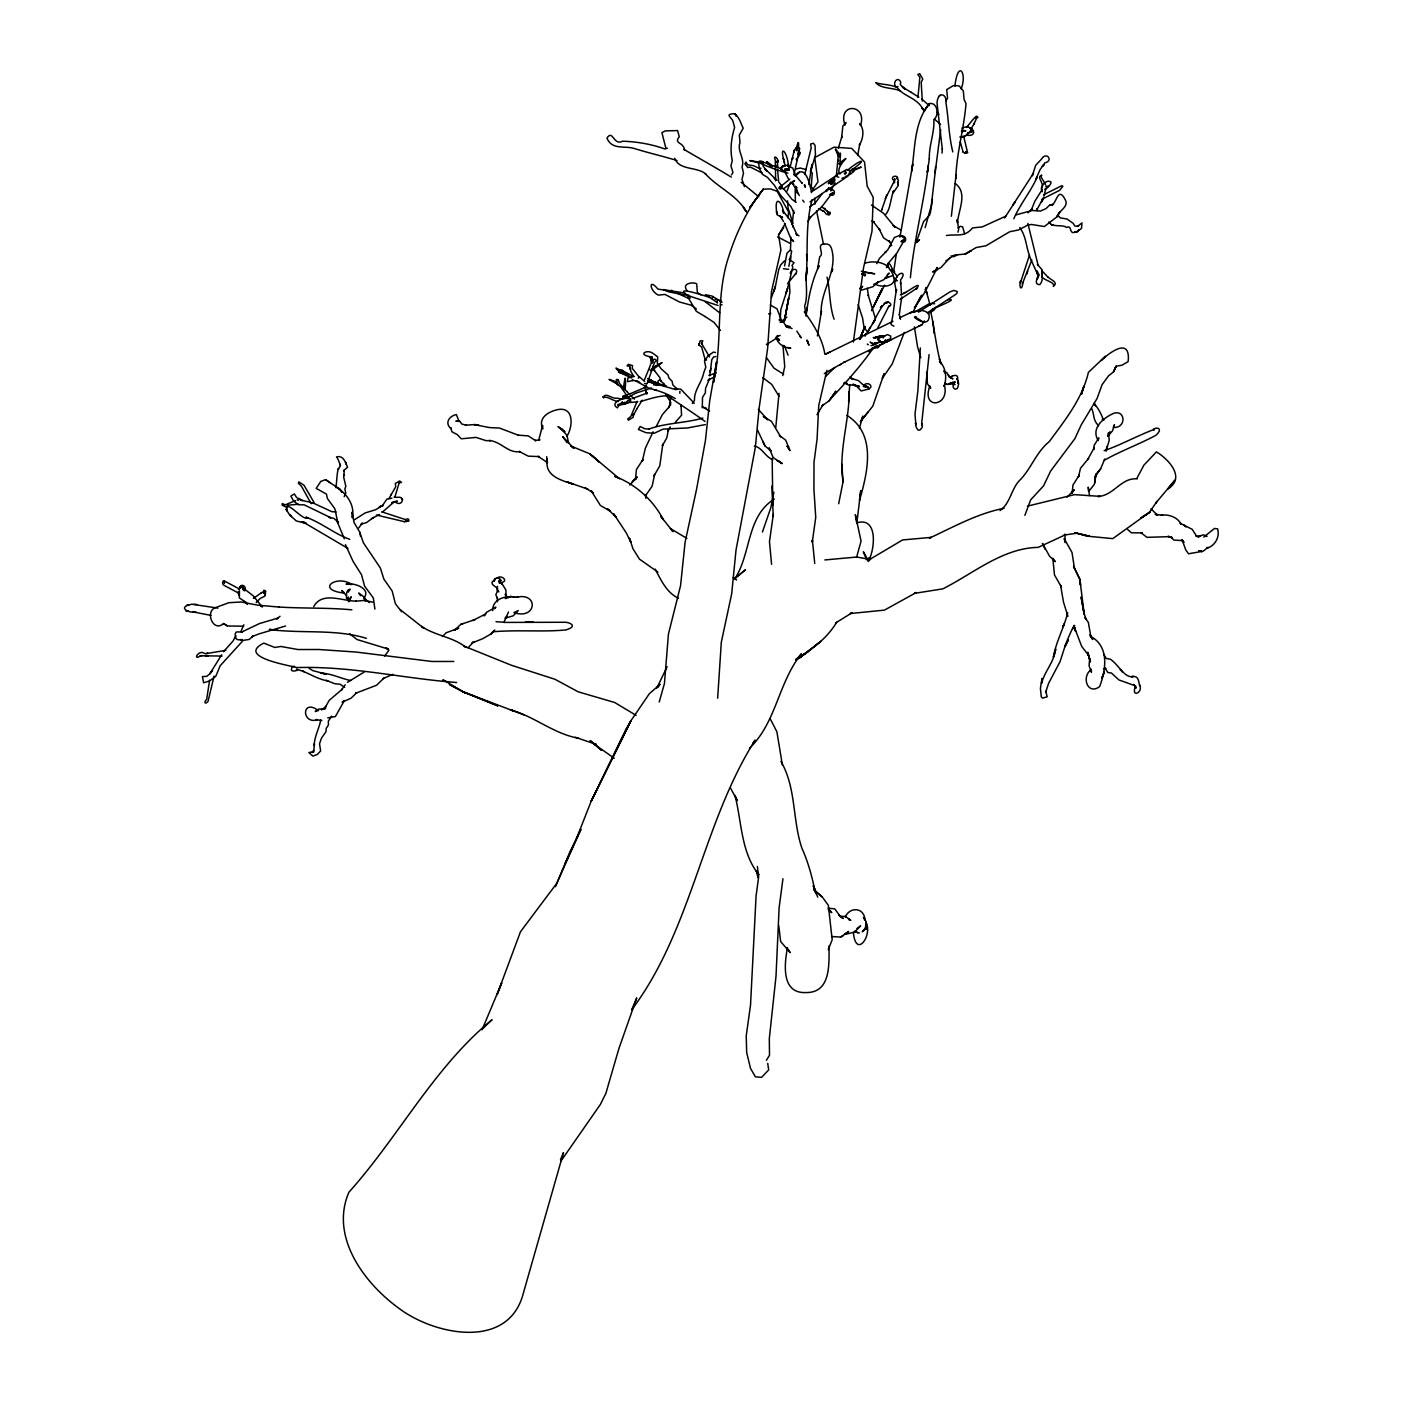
<?xml version="1.0" encoding="UTF-8"?>
<svg xmlns="http://www.w3.org/2000/svg" width="1403" height="1403" viewBox="0 0 1403 1403"><rect width="100%" height="100%" fill="white"/><g stroke="black" fill="none" stroke-linecap="round" stroke-linejoin="round"><path stroke-width="1.5" d="M953.409 384.124C951.48 389.666 958.161 391.297 958.196 385.422C960.248 383.054 954.619 375.548 957.723 379.564L957.583 379.336C959.073 372.269 949.743 377.074 952.093 376.302M772.772 497.223L772.843 505.22L772.159 458.307M793.94 174.937L799.71 148.437L798.605 147.262L796.08 147.771L794.308 150.296L790.082 167.15M898.236 184.687L897.604 181.952L898.043 185.88L893.097 192.842L893.518 190.808C890.642 198.577 890.309 209.38 885.784 214.326M1044.165 195.631L1045.796 188.3C1042.341 191.86 1051.005 186.02 1051.057 182.127C1046.813 178.479 1038.974 186.757 1042.219 191.685L1042.166 189.58L1034.818 201.33L1031.205 210.204L1031.854 208.959L1028.048 212.87M1041.587 188.756L1041.622 187.073M1093.656 449.048L1094.112 445.452L1098.795 437.824L1098.479 439.718M775.771 427.494L779.016 393.366M790.468 250.172L790.976 237.37M782.541 167.413L782.804 166.361L782.19 167.431M717.652 698.203L721.317 642.188L731.7 593.715L735.996 550.222L755.323 447.504L759.181 407.694L767.616 348.488L771.527 291.28L780.927 250.032L778.577 234.95L785.277 223.603M788.854 266.377L791.66 251.032L789.994 250.278L786.96 253.224L784.593 265.939M458.869 420.707L456.308 414.534C448.942 416.182 444.488 423.215 451.064 428.739L450.837 427.775L451.924 431.773L457.238 434.579L461.219 438.806L476.003 437.403L486.069 440.665L490.278 440.595L489.401 440.56C500.959 441.366 507.991 453.52 520.11 451.643L519.163 451.433L528.282 456.15L539.085 456.589L538.121 456.378L547.03 462.288M831.944 182.864C832.768 186.704 832.944 177.585 832.68 180.373C832.663 183.688 835.837 180.829 834.68 178.742C833.259 179.286 829.401 179.602 831.944 182.864C831.172 188.02 828.945 178.619 831.348 184.003M265.605 591.698L264.027 590.137L263.431 592.978M1089.535 495.627L1088.254 487.104L1088.518 491.12M239.457 590.786L239.369 597.906L245.928 602.431L243.701 601.256M263.974 592.908L265.448 591.119L264.869 596.082L260.099 598.52L256.17 602.606M838.678 503.73L843.045 481.738C838.293 451.275 849.289 421.742 849.253 391.367L848.64 401.854L849.727 384.632M349.329 601.466L351.224 596.766L348.453 600.624M645.801 498.468L646.011 494.522L645.327 496.031L652.114 486.21L654.64 474.424L653.956 475.898L659.813 465.778L662.812 444.155L662.409 445.628L666.811 437.841L668.442 429.756L667.951 430.984L670.318 427.073L669.424 427.968M925.822 287.422L925.594 291.508L925.524 289.421L927.295 293.858L925.366 289.018M715.828 356.502L713.513 357.028L711.777 359.747L709.83 375.811M1037.115 210.625L1036.957 208.714L1036.712 210.134L1043.797 197.069M935.591 166.571L935.135 172.779L940.694 129.672M808.847 184.565L811.53 166.764L812.109 164.449L810.846 171.026L815.476 154.716L815.02 145.351L813.442 143.246L810.636 144L811.18 147.946L804.691 174.551M942.027 153.085L942.342 148.683M344.191 496.662L345.804 493.154L344.857 489.086L345.822 486.21L343.7 477.336L344.314 470.093L343.525 470.759L347.541 467.234L345.559 462.306L346.173 464.112C344.682 460.184 342.209 455.186 336.492 456.94C338.176 458.115 341.683 469.654 340.105 464.253M497.258 597.713L497.399 601.712M710.356 370.146L710.181 372.198L710.883 368.305M840.222 161.976L840.292 161.24C839.415 160.679 842.361 147.192 838.222 155.996M844.606 159.293C850.499 155.312 834.697 167.132 839.923 173.99M1072.102 493.365L1072.962 485.035L1079.188 475.196L1078.451 476.88L1080.503 468.286L1088.64 458.307L1087.606 459.675L1094.235 447.697L1093.814 449.416M398.855 482.948L401.556 482.386L399.609 480.983L395.313 483.439L395.751 486.666L388.912 498.679M821.176 314.307L821.439 311.115L817.405 335.931M829.05 945.938C828.945 963.773 831.295 993.149 805.55 992.57C780.927 993.394 784.452 963.843 787.469 947.534M623.809 404.082L623.125 403.275L626.808 403.205M792.239 224.655L793.624 210.538M901.691 297.085L899.288 314.816M1095.094 480.913L1094.2 484.456L1088.781 491.401M1095.761 473.933L1094.919 482.79L1095.603 475.81L1094.919 477.494L1097.988 472.232M853.357 342.016L863.546 267.675L872 231.179L873.21 197.402L867.177 186.161L864.529 161.994L851.709 148.402L834.031 147.175L814.757 157.574L817.967 181.899L812.512 189.791M930.189 304.977L931.276 303.364L934.644 303.785M625.212 378.389C627.053 390.157 621.108 396.751 625.054 378.389M1042.289 187.195C1043.464 181.794 1036.133 177.269 1041.745 175.094C1039.605 177.339 1043.955 180.285 1045.27 184.354M935.152 172.534L931.276 205.68L925.156 227.619M1091.271 669.284L1091.411 672.283L1089.096 665.881L1089.657 658.463L1089.833 660.147L1087.658 652.272L1090.464 661.9L1088.079 654.149L1089.044 655.902L1081.695 646.415L1073.733 625.58L1074.716 627.316M821.211 313.816C819.826 290.859 838.275 271.393 831.558 248.822C830.839 246.121 828.927 243.701 825.946 244.034C814.582 243.175 825.139 253.505 819.703 256.784L817.546 268.902L818.878 266.202M894.062 269.271L896.307 253.996M910.372 277.759C914.002 240.123 923.805 203.382 928.295 165.8L927.33 172.323L929.347 158.644M798.289 153.173L798.798 151.05L798.377 152.331M886.678 195.035C884.556 202.646 879.927 213.852 882.347 209.1M901.515 294.718L900.621 279.898C907.864 270.744 897.183 270.814 894.57 282.056L896.236 291.578L896.57 289.597C894.097 301.136 894.062 312.536 891.045 323.935M929.312 158.977C928.839 145.579 934.696 132.601 933.837 119.518C939.642 115.432 937.362 101.735 929.312 103.612C913.686 122.973 915.247 148.7 911.634 171.148L912.792 164.098L899.937 237.212M929.891 385.79C920.754 410.237 950.234 406.8 944.377 385.106L944.044 386.404C947.043 378.266 946.096 367.568 939.484 361.325M659.217 702.009L664.461 683.489L668.424 634.121L680.56 585.665L685.085 542.277L696.554 489.366L705.463 440.296L709.708 400.837L716.53 362.062L713.548 382.282C722.966 341.385 715.302 298.418 728.157 258.292C735.751 233.722 747.133 209.521 763.232 189.177L770.475 188.914L777.157 191.282L788.714 212.221L787.644 217.623M1113.298 427.161L1114.456 424.758L1112.509 430.844L1107.896 436.175L1108.528 432.668L1109.212 440.332L1106.073 451.205M492.716 610.656C492.155 599.274 505.711 595.012 514.796 597.345L513.165 596.994L518.496 597.117L516.637 597.222C538.822 592.066 536.823 620.231 513.901 612.62L518.216 610.586L513.165 615.847L505.22 618.127M782.944 878.752L779.103 907.969L776.017 976.137L769.318 1038.553L769.51 1055.231L766.389 1060.265M790.064 182.828L787.118 190.948M806.322 313.974L807.356 307.31L806.76 310.764C809.005 295.384 812.249 279.863 819.071 265.816M930.294 213.291L932.451 199.349M778.595 181.11L777.508 169.219M826.542 191.545L828.857 187.493M897.254 277.04L896.236 274.97C891.729 271.621 889.765 256.521 886.398 267.587M929.084 354.591L921.683 423.425L922.297 427.354L919.859 430.107L918.053 430.09L916.089 427.056L914.984 414.166L917.878 390.893L920.333 347.979M679.824 393.331L679.894 391.297M775.649 180.864L775.315 160.082C772.667 154.505 778.279 157.452 778.069 162.011L777.56 160.661L777.56 167.308M702.272 407.799L702.517 397.347L705.358 392.893L705.534 388.456L709.585 378.389M1029.434 255.293L1020.402 282.81L1020.56 280.916C1018.49 289 1022.524 290.789 1022.769 282.494M1106.318 449.591L1106.809 446.347M263.694 593.013L264.43 591.207L261.326 592.82M1103.196 419.497C1101.267 413.955 1098.777 408.974 1093.884 403.257M263.641 592.61L264.623 590.628L265.588 591.943M1067.718 612.673C1064.035 627.737 1056.108 641.487 1053.372 657.095L1055.74 649.133C1053.583 663.145 1044.709 671.002 1041.57 683.401L1041.973 678.491L1040.412 688.399L1041.307 696.888L1042.639 698.133L1047.199 696.765L1045.726 691.346M885.486 339.877L884.574 341.823L885.065 340.42M900.358 294.876C904.444 294.7 924.489 278.197 916.229 289.193L916.878 288.176L900.147 299.383M644.573 379.599L651.693 361.921M238.984 593.732L239.247 592.241L239.229 595.205M538.629 440.384L542.593 425.425L542.715 428.827C537.612 417.48 549.099 411.289 558.412 409.483C574.353 406.888 572.898 427.231 566.847 436.333M621.231 403.52L621.897 404.853L625.773 403.433M663.794 385.65L664.163 383.756L660.55 380.95L659.884 377.653L654.499 370.69L653.132 366.113M239.58 588.594C240.264 582.438 247.314 585.928 244.806 590.873M680.718 406.291L680.999 404.818L681.56 415.235L675.387 422.215M838.328 148.209L841.958 136.319L841.607 137.932L842.87 126.077L845.974 122.499L844.922 125.042C837.345 102.296 867.124 103.787 860.723 124.814M929.961 304.96L931.311 303.82L929.014 303.837L914.16 312.395M1104.038 460.412C1120.681 450.942 1139.411 444.207 1156.054 435.211C1163.964 427.845 1155.914 426.477 1152.547 430.019C1136.307 436.298 1119.804 445.365 1104.161 450.696M784.47 320.603L788.644 298.102L784.505 320.445M773.895 492.243L770.808 507.798L762.425 532.018M812.144 199.647C804.585 227.216 808.689 253.119 805.778 280.319L807.321 268.078C804.27 280.705 808.812 293.525 804.673 306.064L806.059 316.166M784.259 321.585L789.924 292.385L789.328 282.178M935.748 307.292L934.152 310.098L929.295 313.027M1022.243 284.143L1031.836 259.923M1045.849 691.732L1048.567 683.401L1060.054 661.655L1065.298 645.362L1068.455 639.645C1058.546 661.514 1072.699 625.387 1074.663 625.405M1153.897 430.388L1154.16 429.055M633.946 376.635L630.876 371.479L629.929 366.376L627.036 365.885L628.386 364.342L632.507 365.587L632.279 368.375L639.137 377.004L638.277 378.249M645.222 387.088L644.31 387.754L646.292 385.141M795.343 201.629L795.203 187.178M951.357 216.272L956.127 174.481L955.811 178.286C956.495 152.997 964.054 128.602 966.001 103.594L964.089 99.525L963.335 90.949L959.389 86.109L957.547 85.706L953.268 85.653L946.674 89.652L947.569 98.28L945.797 100.981M637.172 401.24L630.824 416.481L627.72 418.953L628.404 420.163L633.174 417.305L633.472 414.043L633.279 415.639L636.892 408.729M897.762 182.6L898.306 180.285L896.868 178.093L897.569 178.9C898.972 174.498 888.713 175.849 893.869 180.601M826.858 370.41L818.738 405.502L817.072 439.139L814.003 462.218L813.933 489.384L815.739 517.409L812.284 542.224L812.39 540.05L814.74 563.427M961.143 88.968C967.386 73.202 958.021 58.908 954.899 86.039M782.751 375.583L784.751 366.639L782.927 345.226M957.968 232.161L958.705 229.04L957.109 219.692L957.547 222.954C958.161 210.064 968.351 193.193 955.127 183.372M880.312 344.664L877.997 347.716L872.122 348.049M224.322 582.911L224.48 581.035L239.51 589.05M1038.974 274.146L1039.009 275.83M789.959 260.449L790.345 258.836L789.907 260.642M625.72 403.976L625.054 403.117L625.668 403.818M868.369 561.446L869.334 557.517L868.352 561.095M857.759 155.295L859.793 143.93L859.39 145.158C863.038 138.967 864.844 129.514 859.688 123.78L860.477 125.13M834.452 177.322L838.328 173.323M847.394 170.324C861.828 158.188 869.316 157.943 849.464 171.517M508.552 612.024L503.905 622.283L496.013 621.704M649.887 369.673L651.062 371.023L661.848 362.746M1104.757 458.991L1100.653 468.76L1096.936 473.6L1100.653 468.76M859.425 428.038L862.915 416.042L861.056 420.83L872.789 406.186L884.083 373.777L882.294 378.372L892.203 363.991L904.286 332.388M970.35 130.076L974.506 123.166L973.875 123.955C983.573 104.997 967.228 126.708 966.667 127.392M917.948 97.456L919.842 77.393L917.843 74.517L919.684 73.71L922.771 78.954L921.192 82.374L922.315 101.069M856.549 557.429L861.056 541.084L855.321 514.638L856.795 523.337L860.758 490.734L859.495 500.38C867.615 472.495 876.928 433.965 846.781 415.323M829.068 182.425C827.472 185.301 828.805 182.934 829.594 181.934C832.4 180.058 831.05 185.652 831.277 180.408M656.253 365.657L661.83 362.658M671.125 396.733L670.792 399.171M868.457 561.007C874.823 549.853 878.208 517.567 857.899 522.512M1026.733 274.111L1027.75 271.077M715.512 352.574L713.461 352.048L708.269 355.661L704.464 360.957L705.797 367.218L703.692 372.865C701.938 382.458 693.976 390.157 694.485 400.399L692.38 403.485M238.422 589.558L240.702 586.349L239.667 588.155L240.106 587.015M313.781 750.833L314.465 743.695L314.097 745.414C314.675 735.505 319.937 726.631 320.673 719.862M830.804 190.966L835.048 182.723M240.93 631.473L243.894 624.773M876.051 82.759C880.505 88.863 893.185 87.547 899.989 90.809M625.352 403.731L621.792 404.187M771.492 297.506L775.403 286.37L778.718 269.622L780.647 265.009L784.47 260.888M885.293 198.788L894.307 181.04L894.395 182.864L894.746 178.707L894.448 180.513M882.347 337.123L879.927 336.229L879.558 338.719M789.293 167.816L788.311 164.291L788.398 165.572C787.065 150.928 779.524 144.702 783.786 159.977L783.348 158.504M865.177 335.527C872.263 326.566 878.524 309.8 884.346 303.977M499.31 583.157L498.679 580.807L501.871 583.438L505.904 590.049L506.062 596.573L505.203 594.223L508.079 598.029M1013.825 218.763C1019.999 204.207 1030.731 191.825 1037.15 177.076L1035.817 179.409L1040.079 169.64L1044.867 162.836C1053.828 161.082 1046.515 150.63 1041.289 159.346L1035.695 165.326L1032.275 175.778L1033.502 173.165L1004.618 217.974M217.991 608.13L191.895 604.219C176.532 607.113 188.756 613.392 195.999 612.129L192.912 611.866L211.081 615.426M860.092 338.123L865.107 326.408M224.41 582.911C224.796 577.317 220.148 583.894 224.62 585.665L238.194 592.89L239.176 595.644M860.162 337.93L863.424 329.933L859.478 339.526M876.226 345.734L873.122 348.154M860.968 167.167L852.428 171.113M555.465 886.678L569.776 852.27L580.965 829.296L556.798 883.259L520.478 931.767L497.083 994.657L501.713 982.942L482.071 1029.802M734.453 579.421C751.377 554.15 746.186 516.409 774.298 499.117M916.44 241.947L923.542 221.692L929.926 214.729M221.656 654.798L209.924 673.686L206.767 676.351L202.453 676.597L203.593 682.805L209.661 680.929L215.816 676.228L220.183 665.741L242.982 640.645M313.711 606.622C322.199 590.979 342.823 601.308 356.257 601.115M560.499 1159.667L563.48 1152.635L523.231 1293.601C508.36 1350.493 434.299 1335.042 398.996 1308.368C364.096 1283.114 329.67 1236.745 348.891 1192.252C398.645 1136.833 433.93 1067.315 492.032 1019.735L482.965 1028.381M1072.138 492.944L1074.172 489.77L1067.087 497.171M348.242 592.171L350.171 589.19C344.244 589.681 347.47 601.221 346.401 597.66M887.152 340.35L883.294 342.648L880.716 342.42L878.19 339.807L878.155 336.913L878.103 339.982M868.352 330.88L869.878 327.39M622.336 401.732L621.248 403.029M913.02 312.097L919.824 298.313L921.736 295.191L914.423 308.064L924.91 292.21L937.432 267.447L935.503 269.972M1024.874 515.357L1030.679 499.836L1043.551 485.876L1050.654 471.005L1074.873 438.683L1081.327 424.723L1097.023 398.575L1102.074 384.72L1108.528 375.881L1113.561 371.83L1116.279 366.183L1121.874 365.236L1128.152 361.623C1130.73 336.895 1110.597 351.697 1101.215 360.431L1105.371 356.274L1088.395 372.374C1082.239 398.943 1065.087 420.006 1049.339 441.559C1036.694 451.748 1031.679 467.287 1021.068 478.932C1011.142 487.648 1011.072 502.73 1000.041 510.552M625.615 403.59L625.001 402.398M861.67 334.265L865.09 326.671M565.041 863.669L576.037 839.696L591.189 801.201L631.122 720.423L649.326 693.766L660.041 684.296L657.919 687.488M832.733 181.127L832.926 182.828L832.575 180.847M1037.308 279.057L1038.29 276.952M831.646 271.656L832.733 269.341L831.453 272.059M838.24 155.908L836.311 176.375L838.784 177.269M876.77 263.659L879.295 258.661L888.046 249.488L894.36 237.51L900.252 235.213L904.935 237.844L901.498 236.178C907.057 235.02 907.232 244.525 901.094 241.684M1107.967 436.245L1110.106 431.843L1108.107 435.702M656.622 688.347L667.109 666.846M871.526 310.659L884.644 285.177M500.345 581.596L500.52 579.772L499.959 583.227M484.105 615.899L486.525 612.269L495.873 607.113L494.698 608.727M1136.851 478.388L1143.883 465.165L1156.458 451.871C1167.717 458.711 1186.464 477.441 1167.875 488.928L1174.907 480.229L1155.651 503.203L1157.001 501.327L1148.864 513.147L1140.92 518.005L1150.214 511.762L1112.754 538.629L1087.079 536.156L1074.751 532.666L1089.219 536.156L1076.908 533.228L1064.018 535.069L1065.684 534.648L1038.273 547.363C1002.636 548.012 973.472 573.459 942.763 588.874L914.546 593.346L916.299 592.522L884.469 610.112L850.358 613.532L852.077 612.725L835.697 622.914M822.105 193.667L815.143 203.119L809.724 206.855M828.244 949.621L832.189 939.747L828.331 905.303L822.298 897.008L813.828 889.712L822.298 897.008M656.411 426.179L662.356 414.657L669.494 406.432L668.635 407.642L670.616 402.047L670.564 405.169M833.207 182.408L831.979 182.986M1090.92 669.652C1080.994 677.719 1088.114 695.485 1099.636 686.558C1105.985 670.073 1109.633 645.976 1090.271 636.243L1092.744 639.452L1090.131 634.594L1090.797 636.331L1088.36 622.476L1085.028 617.583L1086.027 619.319L1083.8 612.409L1081.134 597.064L1084.221 614.304L1079.872 579.281L1073.611 566.496L1079.872 579.281L1080.468 584.981L1080.082 581.263M670.353 397.558L670.038 403.59M235.932 635.752L232.933 641.171L223.498 651.729M949.568 258.099L941.097 267.394L932.995 271.989M1072.523 629.035L1074.084 626.404M731.489 174.901L732.962 172.446L730.945 165.94L732.278 160.573C729.841 149.577 731.384 137.968 734.611 127.445L733.067 121.623C732.085 117.501 723.913 114.099 734.102 113.731C739.434 116.502 740.538 123.271 743.239 128.164L739.311 135.056L740.012 142.685C736.768 150.858 745.133 158.679 742.064 166.817L743.485 173.288L741.977 179.321L744.467 186.617M340.175 466.006L338.281 469.391L338.439 468.479C336.562 474.232 337.088 481.211 335.791 487.613M653.114 431.773L645.362 448.171L642.364 460.956L642.977 459.482L636.436 469.567L635.454 479.651L637.19 476.88L629.842 485M836.574 622.318C827.156 638.54 811.144 649.782 795.834 660.041M1045.989 186.634L1046.059 185.389M807.865 221.639L810.811 216.588L809.777 217.798L821.579 207.1L831.383 194.14L829.962 194.543C835.259 197.981 836.065 188.458 831.032 189.843L831.786 189.931M817.002 414.674L823.21 404.467L822.158 405.8L829.226 400.749L835.767 391.297L829.226 400.749M391.367 494.242L390.753 495.189M790.45 273.164L791.152 272.112L790.345 273.375C791.415 267.447 799.833 268.271 795.378 274.392L795.957 273.357L787.539 283.669M891.712 339.491L886.871 341.771L921.946 324.759L924.472 321.006L923.981 321.725M830.225 399.311C845.483 382.914 860.898 366.025 873.578 347.611L868.79 351.75L874.753 347.593M560.744 1161.351L600.361 1104.477L605.815 1093.551L618.969 1048.357L636.734 997.919L631.701 1009.809C692.065 929.417 701.903 824.578 755.112 740.1L752.867 743.327M778.577 234.95L783.698 227.602M343.577 475.88L344.419 474.67M384.65 656.025L388.35 651.01M761.338 163.52L750.079 160.784M794.045 181.11L783.611 188.703L779.279 188.423L779.752 186.599L782.225 188.195L779.366 187.528L789.854 179.128M877.769 327.951L888.818 306.275M859.723 339.333L862.354 335.966L859.776 339.228M860.302 421.759L867.948 412.149M442.419 636.541L446.084 632.806L458.763 628.088L454.467 630.263L460.833 624.353L475.021 619.582L472.986 620.442L485.789 613.9L484.368 615.479M845.237 917.124C849.762 906.303 864.529 907.303 865.002 920.245L864.038 918.684M834.75 367.446L825.613 376.495M652.167 361.255C654.184 357.063 658.235 360.448 654.587 362.29L647.169 383.633L644.503 383.563M797.588 154.365C802.762 148.367 799.377 156.803 796.08 159.311M358.782 527.879L362.36 523.038L361.045 524.161L366.534 522.6L373.479 517.497L371.427 518.759M364.289 597.538C371.111 588.453 353.293 582.157 346.12 584.209L351.907 584.455C336.404 574.143 315.219 589.663 343.788 593.031M633.034 376.232L621.371 370.076L618.197 369.796L621.231 371.813L622.388 371.479L615.987 368.06L618.32 370.971L629.035 375.197L618.951 372.374M900.41 299.295L902.217 297.278M494.785 629.947L490.734 634.103L482.807 638.646L471.969 643.012L473.846 641.592L468.128 647.748M345.243 684.787L341.455 690.048L342.402 689.066L329.196 700.378L325.198 707.463L326.11 706.446L321.48 709.813L324.128 708.796M642.188 400.223L636.839 408.782M749.5 748.167C776.297 722.808 778.349 682.226 801.394 653.851L795.676 660.287L808.181 651.466L795.659 659.463M651.536 387.982L635.857 393.156L628.597 396.996L622.739 397.277L623.967 397.295M882.592 341.701C886.047 342.806 874.543 341.718 879.611 336.72M879.33 337.036L883.083 336.474M950.568 377.933L951.444 376.986M384.054 677.982L376.6 685.225L355.608 693.275L356.836 692.591L351.013 698.238L342.122 702.149L344.366 700.623L335.37 716.582L327.723 717.88M493.435 631.332L490.734 634.103L492.26 632.56M630.526 401.854L627.404 402.994M505.273 617.951L506.764 616.426M618.969 372.198L631.701 378.021M972.595 131.093L970.402 132.32M1203.686 537.139L1214.472 528.457L1217.629 528.861C1220.031 536.946 1215.068 545.925 1206.79 548.292L1208.123 547.275L1203.125 551.239L1188.551 553.782L1185.781 549.958L1182.308 540.348M382.142 512.341L394.173 501.853L391.77 502.748L397.47 501.081M633.244 480.896L636.05 478.125L631.964 482.141M840.59 163.8L839.66 164.765L838.854 163.502M795.22 176.112L799.324 172.201L795.589 175.778C805.269 162.555 810.496 185.74 811.443 192.614M961.809 128.111L967.281 126.533L972.437 129.129L970.017 128.147M354.538 519.654L365.236 512.919L375.443 509.78L382.177 505.852L379.266 506.834M639.75 382.37L636.944 380.932M863.81 385.755C866.44 380.581 874.946 386.071 868.685 389.069L861.109 390.946L855.76 385.246L859.39 386.579L855.093 385.948L853.024 384.159L855.356 385.141L848.271 384.931L844.536 382.388L846.325 383.37M916.65 242.509L919.544 239.808L915.721 242.719M958.039 227.917L960.406 226.304L962.668 226.935L964.58 233.687M810.005 201.839L847.921 176.077L850.516 170.745L846.781 169.43L839.59 173.498M859.899 288.86L862.687 286.37L859.899 288.089M677.07 160.538C663.128 156.224 647.695 152.769 633.297 148.192C623.37 145.807 611.813 149.788 606.99 138.178C612.602 128.76 613.795 146.245 622.476 141.212C637.576 141.703 651.43 144.211 664.776 148.928L667.407 148.209M886.871 340.35L890.396 338.684L890.8 336.159L887.573 334.598L882.733 336.667L884.714 336.334M406.344 519.601C408.448 516.813 410.465 522.214 407.273 521.285M887.292 274.742L889.169 273.111L883.978 279.6L873.788 284.353M876.068 82.742C880.032 84.39 889.555 84.338 895.71 86.881L897.938 86.53M313.869 750.552L312.466 752.534L312.641 751.201L312.448 752.254L313.343 751.885M733.857 579.316L745.484 569.776L734.015 579.106M295.507 500.625L285.072 504.922L282.354 503.502L282.143 505.185L286.177 507.132L287.703 505.22L298.593 504.221M762.39 173.218L750.237 167.01L747.764 167.518L744.888 163.835L745.958 162.292L747.624 164.8L753.411 165.642L759.514 168.465L758.392 162.432L762.653 161.591L763.092 163.748M780.191 322.444L786.855 317.131M813.775 646.801L820.65 641.381L799.482 657.972L812.056 648.151M876.542 283.196L878.436 281.705L872.806 286.756L861.617 290.105M952.795 151.91C948.709 135.389 948.533 118.185 946.025 103.331C947.411 93.545 937.713 90.827 937.029 103.05L942.307 149.279M616.443 383.282C621.389 383.229 610.445 379.915 609.34 379.336M940.308 95.176L939.081 96.088M707.831 380.318L714.636 376.846M956.864 255.1L953.882 256.696L950.971 255.96M787.925 173.078C785.961 173.323 749.027 160.503 761.075 161.327L780.664 168.588M893.062 275.374L885.118 278.408M918.456 312.167L950.041 291.842L953.917 290.421L957.249 291.543L956.811 293.543L953.672 295.77L927.418 312.781M347.47 682.332L364.131 672.09M656.236 365.674L651.395 368.849M945.955 260.87L954.321 255.118L965.282 254.013L976.207 247.524L985.853 245.823L1009.792 231.705L1018.578 229.952L1027.434 225.269L1031.258 224.445L1044.376 226.514L1056.933 216.869L1059.598 212.344L1056.933 216.869C1058.318 210.888 1068.788 207.135 1065.543 200.366C1057.388 183.512 1056.231 207.662 1050.233 205.101L1053.337 204.382L1049.602 205.084L1046.112 208.556L1040.43 211.064L1032.24 210.468L1015.579 214.975M931.855 309.66C934.907 307.625 960.617 297.91 947.709 299.856M824.28 373.584L844.939 361.799L843.712 362.448L887.766 341.35M796.027 168.974L800.236 168.027L806.164 169.623M625.3 395.488C630.526 395.611 621.459 394.646 622.686 397.224M280.021 616.285L276.672 618.986L278.057 618.039L259.415 623.598L241.474 632.157L242.509 631.911L236.3 631.981L235.143 634.033L235.651 637.979L237.282 639.61L243.473 640.329L249.313 639.4L252.61 636.418L258.818 633.946L285.581 626.001M837.679 174.691L811.478 191.895M677.491 389.438L672.861 384.931L672.09 381.213L669.003 378.126L668.003 374.934L660.918 368.551L657.305 363.202L657.744 356.871L653.132 353.486C647.362 348.944 638.172 354.293 648.414 356.309L650.185 357.046C651.167 363.079 654.429 365.341 652.307 358.116C652.062 353.416 649.817 360.01 651.974 363.219M261.554 592.68L253.399 598.397M379.529 514.515L372.76 517.935M627.527 400.416L630.403 400.592M645.31 387L646.625 386.228M949.463 383.598L950.936 383.001L947.867 384.457L944.728 383.352L947.13 384.422M841.975 178.427L843.606 177.515M788.714 269.288L783.505 268.762M750.096 160.556L751.78 160.801M392.787 674.317L382.844 678.684M856.882 928.558L860.635 925.857L854.585 932.101L844.729 934.486M959.827 137.038L965.615 135.898L971.648 130.549L970.034 131.689M845.167 176.69C849.376 175.112 858.689 169.588 852.095 169.061M292.596 666.583C287.229 674.44 301.592 669.529 296.401 669.371C306.643 671.283 316.078 679.14 327.899 680.876L326.285 680.385L334.791 683.699L340.07 684.243L344.629 687.347M243.491 626.176L227.461 626.001L223.48 623.546C212.888 633.262 203.979 609.867 216.816 607.148L228.829 602.711L241.246 601.975L257.766 605.184L279.092 607.061M825.139 354.38L892.957 321.305M826.455 353.714L830.085 351.855M899.481 317.972C906.776 314.184 924.139 305.047 929.189 315.166C929.733 334.124 900.305 306.152 923.192 322.129M825.946 190.545L828.612 189.247M839.643 365.026L840.853 364.412M844.132 159.696L839.888 162.73M708.357 355.608L709.865 354.871M877.804 346.278L884.223 343.139M623.669 402.749L624.879 402.328M831.47 936.52L840.59 937.064L848.657 931.522L844.939 933.942M840.59 937.064L843.238 935.783M876.401 343.016L873.315 343.753L870.614 342.507M863.319 386.579C867.563 382.738 869.948 392.98 868.369 387.14L863.722 385.685M647.414 392.98L632.437 398.505M889.081 306.363C894.255 304.451 886.17 299.12 884.048 304.065M911.529 312.255L909.67 313.062L912.336 311.887M406.537 521.495L407.519 521.214L404.257 521.67M1151.074 508.851L1157.598 515.322L1155.213 514.252L1162.561 515.375L1161.246 515.147C1168.717 514.129 1177.766 517.198 1181.168 524.284L1180.133 523.301L1192.199 529.299L1196.847 536.595L1195.83 535.63L1199.249 536.735L1197.987 536.718L1203.353 534.824L1207.089 536.279L1204.914 536.332M918.597 326.215L921.946 324.759M1197.987 536.718L1200.67 535.56M933.924 271.375L936.783 270.183L932.714 271.761M1047.059 186.774L1048.532 186.178L1047.462 186.617M297.155 499.801L298.418 500.292M225.848 650.326L205.504 653.745L201.892 652.342C195.824 653.061 194.403 660.585 200.401 655.762L222.077 656.06M767.266 344.314L768.23 343.981L766.371 344.612L775.526 338.877L778.384 335.598L776.648 336.51L780.121 335.457M1043.586 194.754L1061.738 185.74L1062.878 186.318L1059.668 190.317L1041.833 199.296M460.833 624.353L463.095 623.563M702.868 418.112C685.716 423.022 665.706 422.969 649.08 428.985M1113.736 427.441C1126.048 428.231 1125.872 410.097 1114.14 413.131C1103.775 417.62 1090.517 427.897 1098.181 440.489M1027.382 506.167L1074.452 494.645L1100.145 496.364L1097.988 496.504C1113.982 495.61 1120.997 477.406 1137.237 478.861M626.141 395.471L644.415 387.684M903.76 292.999L905.601 292.368M831.435 193.561C834.347 190.72 832.645 195.105 829.962 194.543M897.429 280.582L895.254 281.126L893.255 276.005C892.694 270.902 886.258 268.183 888.345 263.115L887.783 263.887L896.78 253.277L904.269 240.123L902.515 241.877L903.707 240.562L901.813 241.053M649.379 429.037L644.977 428.827L640.119 426.494L638.383 429.476L646.046 432.72L654.289 433.229L663.11 429.108L687.47 427.968L705.323 424.6M380.108 506.553L383.282 505.378L381.932 506.325L386.912 499.1L391.946 498.17M406.186 519.829L381.809 511.849M621.389 403.468L617.864 404.555M621.529 404.274L617.934 405.397M852.147 170.272L860.968 167.097M394.103 497.171L397.224 497.364C406.239 495.697 401.889 508.149 394.787 501.555L396.891 501.432M902.743 240.176C906.461 236.037 905.619 241.526 901.305 241.158M828.507 908.215L834.732 908.846L840.537 916.703L838.941 915.002L843.291 918.456L841.344 917.527M961.669 137.266L964.65 136.407M885.293 277.917L887.941 277.198M865.02 263.098C872.894 260.87 882.487 261.554 888.765 267.254M873.806 345.191L870.912 345.594M716.284 372.9L708.848 375.46M500.625 582.508C509.377 581.999 501.853 574.16 497.065 578.018L497.977 577.808L494.75 578.685L494.066 581.263L495.171 579.246L491.962 582.227L492.541 584.542L495.873 587.191M970.297 132.531L973.384 130.742L970.245 127.936M1005.828 216.15L982.275 226.9L972.577 227.917C964.527 237.616 957.407 233.95 946.411 235.494M617.355 384.054L609.235 379.617M792.607 181.425L794.624 180.969M690.329 298.015L688.54 298.383L676.983 293.104M706.603 360.01L705.323 360.255L701.623 346.997L698.869 344.928L700.185 340.824L702.868 340.894L701.5 343.332L709.532 356.871M492.541 631.824C517.497 629.614 541.207 632.139 565.865 629.965C579.299 625.878 568.355 621.757 563.76 622.266L503.905 622.423M969.824 131.759L970.981 131.531M399.153 482.948L394.787 497.328M321.831 720.528L316.043 719.581L317.376 719.792C301.399 724.737 301.435 697.729 318.516 710.672M640.312 401.486C651.115 398.627 658.235 395.664 669.336 395.681M317.324 710.795L315.201 711.531L318.779 709.129L325.601 708.743M841.099 916.369L845.325 916.299L850.569 920.298L848.569 919.491M768.581 313.851L770.721 313.518M883.469 337.474L879.786 336.001L874.981 337.421L877.962 337.404M881.33 342.104L882.592 341.946L874.49 343.209L877.559 343.139C874.911 346.629 868.966 341.157 870.141 341.964M1131.327 676.597L1133.466 676.456C1124.803 678.912 1118.98 664.934 1110.264 659.147L1106.283 658.516L1103.723 654.166M1004.074 508.272C977.435 513.463 953.707 526.879 929.347 538.173L931.154 537.384L902.603 539.945L868.703 560.043L870.474 559.464L856.707 557.044L824.876 559.937M405.993 519.426L405.064 519.566M292.438 666.6L294.507 666.32M540.05 439.823L534.894 440.437L535.771 440.752L528.194 435.877L517.83 435.123L518.742 435.368L499.38 428.02L489.787 427.617L474.284 424.618L465.445 425.214L466.392 425.179L461.955 424.109L459.64 421.216L456.133 421.163L459.64 421.216L457.553 421.409M1103.582 668.67L1105.862 668.424L1104.845 667.793L1107.896 672.528L1111.422 673.019L1118.892 679.911L1134.518 685.558L1133.852 684.418L1135.992 688.242L1135.571 685.839C1130.537 698.501 1143.427 692.749 1139.692 684.945L1139.692 685.699C1138.377 681.472 1138.973 675.404 1131.958 676.562M629.175 393.577L629.649 394.611L619.547 383.475L618.302 379.669L616.233 379.669L617.373 384.422L620.389 386.456L630.543 400.802M879.839 336.124L881.75 336.439L879.786 336.001M355.661 601.221L364.657 600.396L373.356 602.308M675.281 398.522C666.092 393.384 663.426 392.542 654.885 389.788L656.639 390.42L648.589 388.087L635.594 380.757L636.629 380.844L631.929 380.301L633.244 380.371L627.492 381.704L627.895 377.968L633.858 376.39M832.944 182.565L831.418 181.531M631.017 399.136C626.966 395.997 608.183 402.415 617.373 407.87C620.74 401.012 629.737 403.205 637.751 401.696M961.862 130.619L965.808 130.847L961.862 130.216M188.809 605.149L186.529 605.272M186.108 611.322L188.388 611.199M787.013 169.079L785.978 169.044M888.537 306.363L889.502 306.328M845.904 383.563L847.394 383.51L843.659 383.177M525.564 621.932L533.386 621.757M453.765 661.462L431.896 661.479L356.222 652.062L318.674 649.501L297.98 649.536L280.758 646.45L274.848 647.484L263.782 643.118C236.178 656.955 289.299 665.39 296.84 667.582C350.557 665.846 403.538 678.526 456.659 682.507M618.39 369.568L619.319 369.55M761.04 168.237L759.409 168.465L762.373 174.253L767.511 177.392L774.561 185.477L780.647 195.35L790.854 206.469L794.344 213.256M722.071 304.854L720.511 304.749M653.552 384.878L663.479 384.44L666.267 385.878M798.114 142.58C792.976 155.365 799.745 151.103 798.465 142.65M401.626 611.761L395.383 603.711L392.191 591.014L383.878 579.141L380.371 568.04L363.289 542.61L359.817 532.263L354.03 522.442L352.153 512.148L352.241 517.619C355.362 504.291 345.489 492.383 335.44 486.666L339.438 488.805L342.279 492.295L339.631 488.998L325.426 479.633L320.761 481.439L316.201 488.367L326.496 494.137L327.337 498.416L334.879 508.78L337.948 523.284L336.79 520.303M1057.827 215.553L1060.58 217.974L1066.999 218.991L1073.155 223.34L1074.856 226.111L1078.609 226.023L1077.539 226.427L1081.994 222.867L1081.538 228.373L1077.206 231.688L1074.891 231.793L1076.487 231.583C1068.192 235.967 1072.786 224.515 1066.561 227.426C1063.755 224.848 1055.933 226.584 1051.443 224.655L1048.83 221.972M858.32 386.439L859.373 386.456L857.163 386.421M965.685 153.33L963.195 152.243M269.429 629.473L277.408 630.368L269.569 629.473C301.785 633.84 335.001 628.667 366.446 638.347M944.482 372.444L946.779 372.461L948.586 375.688M967.614 132.601L968.982 132.636M759.637 161.485L762.653 161.591M193.947 604.342L196.911 604.447M312.518 502.94L311.852 502.923M376.407 515.024L404.485 521.706M788.012 166.308L792.765 168.062L795.361 175.235L794.326 173.919L802.165 183.319L801.639 182.583M861.302 271.305L874.7 273.813L864.967 272.322M676.141 389.683C667.846 387.438 656.832 384.036 647.923 381.826M696.397 308.958L690.977 305.152L679.455 301.978L664.952 294.42L658.428 295.121C649.589 291.193 648.098 277.18 657.954 289.106L664.671 290.123M949.2 377.091L950.34 377.653L948.2 374.847M949.796 376.653L952.97 378.915L951.69 378.284M350.697 680.49C341.104 678.719 332.283 673.598 320.586 673.072L326.408 674.229L312.676 670.581L309.063 668.214M949.41 383.808L951.69 383.422L950.199 383.493M240.614 639.575L242.228 639.68M639.172 376.583L644.696 381.458M766.547 161.573C769.423 167.343 777.841 169.044 766.827 161.661M278.846 607.025C303.223 608.551 327.723 607.569 351.855 609.814M859.425 932.977L854.181 931.75M1041.955 276.882C1044.393 280.635 1055.354 282.126 1053.425 286.37C1058.879 282.301 1050.619 279.793 1047.901 277.022M666.267 290.667L667.951 290.842M757.287 161.801L761.478 162.66M313.904 751.955L308.87 752.482L312.869 756.094L317.271 754.516L320.638 750.956L319.516 743.783L321.497 738.118L326.005 731.682L326.197 728.455L328.425 725L328.337 721.16L331.669 716.179M881.821 342.051L878.716 340.543M616.794 379.476L618.302 379.669M675.229 388.368L680.929 389.297L694.239 403.24M850.919 378.249L858.39 380.616L865.826 387.246L863.704 386.263M689.487 295.805L669.021 291.947L663.356 289.597L684.717 293.052M965.773 151.77L967.474 152.225L963.756 136.494M336.089 511.955L331.827 511.657L313.079 502.993M883.96 335.913L880.084 336.755L883.188 337.544M862.301 273.971L865.563 274.532L861.617 273.831M966.071 151.524L967.667 152.717L965.229 153.313M789.152 259.573L794.08 262.642L792.011 265.342L792.783 267.131L787.539 288.562L780.805 309.66L780.086 320.813M787.749 166.343L790.801 167.273L786.574 165.221L782.488 166.519L783.996 165.782C775.824 167.834 785.873 174.27 788.854 168.658L784.663 169.167M785.066 169.851L789.345 170.026L784.891 169.447M649.186 379.301L651.799 380.616L647.607 378.512M790.24 326.671L785.75 325.408M329.021 517.356L330.775 517.725L304.188 504.834L298.313 504.747L293.718 501.099L290.842 496.083L294.384 493.926L296.559 497.486L302.382 500.555L299.505 499.222L301.364 500.275L310.572 502.327M787.907 347.488L790.748 348.19C783.979 348.014 777.893 344.016 776.052 337.264L779.594 340.473L775.684 338.141M329.6 517.479L333.809 518.338L338.509 522.302M751.762 160.801L757.322 161.801M875.244 337.895L873.245 337.632L878.699 337.562M786.609 446.294L788.767 446.856M715.127 299.19L721.054 300.926M578.79 738.294C553.799 733.927 534.666 716.495 510.482 709.813L523.845 714.881M709.585 297.401C706.674 296.489 669.582 283.985 689.347 296.454L687.751 295.524L718.055 305.486M830.085 189.282L831.541 189.879M722.159 302.206L712.075 296.086L705.393 294.683L717.459 302.627L716.951 301.294L717.249 302.855M781.699 168.939L780.489 168.535L781.857 168.991M588.103 489.244L566.584 481.738L573.774 484.351C562.41 480.668 545.118 476.529 547.135 460.938M349.785 539.331C335.159 534.297 322.304 523.161 305.942 517.146L308.292 518.163M575.23 737.241L596.31 744.432L592.908 743.222L614.251 758.234M702.412 406.905L709.48 411.009M702.552 406.958L706.568 408.361M893.939 326.145L891.326 324.83M754.34 446.154C762.075 447.259 764.898 456.554 772.843 459.798M770.387 305.065L776.999 308.8L782.155 322.006L781.138 320.849L782.944 322.269L781.261 320.989M776.859 338.597L779.156 339.438L776.508 338.386M821.369 206.872C823.719 207.486 833.557 216.746 827.858 213.203C832.365 209.591 829.524 216.851 828.033 214.677C825.35 214.94 825.139 210.836 822.439 210.766L823.964 211.309L818.563 208.749M795.817 233.81L798.956 235.844M950.182 383.493L953.005 383.826L955.32 381.932L952.795 382.282M961.476 131.216L962.686 131.672L961.476 131.005M731.331 177.111C715.653 167.606 699.641 158.609 683.892 149.367L684.454 149.823C683.664 141.773 673.387 144.211 679.28 136.757L677.579 130.584L665.32 130.882L661.918 132.636L665.934 148.525M792.099 328.53L785.592 326.057M850.972 378.319L852.778 379.266L850.095 376.846M510.482 709.813L513.691 711.04L462.797 691.661L443.646 680.034M875.63 284.388C881.593 287.527 894.535 287.194 894.377 278.303M776.245 166.922L775.421 165.624L775.491 166.624M918.842 97.193L911.143 92.3M781.12 216.956L782.646 217.412L777.455 215.097L776.438 211.502L776.981 213.887C773.527 193.824 782.383 200.962 783.663 213.238L782.558 210.327L790.503 220.604L797.342 235.441L796.518 234.196M650.974 380.283L649.817 379.669M651.869 380.651L656.341 382.651L655.464 382.23M442.506 680.052L446.154 681.525M675.632 388.596L676.702 389.157M656.288 382.633L661.251 385.018M657.113 385.141L647.607 380.476M308.011 518.04C302.241 521.144 284.669 497.083 287.141 510.973L285.931 509.149L289.755 515.059L296.279 520.934L306.345 523.442L303.539 522.284L347.997 548.45M394.787 501.555L396.19 502.134M618.057 477.739L614.724 476.319C635.243 484.017 653.167 499.977 663.216 519.496L660.795 516.357L672.949 531.614L670.388 528.545L686.839 538.366M871.842 221.008L874.367 222.095L873.245 221.586L879.821 229.987L879.05 228.812L883.557 237.826L889.87 242L889.046 240.86L891.729 245.613M778.963 319.866L783.312 321.953L786.627 326.969L785.75 325.496L788.889 327.916M662.339 385.053C657.586 385.264 655.92 378.652 661.409 380.546M655.99 384.615L657.042 385.106M975.681 117.642C978.031 115.818 979.171 117.694 975.874 118.098M864.23 274.988L862.196 274.023L865.16 275.795L863.774 274.935M1103.845 420.216L1102.267 419.444L1103.179 420.374M214.063 676.088L208.047 701.412C204.715 705.463 203.751 701.307 206.679 699.378L209.626 680.122M857.777 932.785L855.023 930.803M790.117 243.35L777.595 236.879M804.252 311.834C813.354 324.04 822.263 338.386 824.789 353.749M705.095 316.534L713.952 322.357L720.493 330.406M666.057 394.681C678.806 403.783 692.328 412.096 705.025 421.479M400.381 609.761L423.706 628.141L421.637 626.475C435.456 635.752 453.187 636.997 466.182 647.502L463.639 645.976L511.341 665.232L554.992 679.28L578.211 691.819L614.707 702.5L636.155 715.39M935.029 119.571L940.571 124.411M346.559 595.661L341.788 590.54L344.103 592.68M262.571 606.903L260.783 605.938L261.572 606.622M648.852 381.37L650.01 381.984L648.221 381.02M705.183 316.569L696.362 311.361L688.505 298.225L688.136 294.981M828.261 909.67L831.751 912.704L828.156 908.127M778.893 460.956L782.05 463.534L773.211 457.588L769.037 447.838L771.089 451.064L764.951 445.873L757.69 430.405M776.894 460.535L782.05 463.534M237.931 592.732L238.159 591.908M901.182 230.18L893.15 225.55L895.149 227.461L883.539 213.309L871.438 205.031M223.48 623.546L227.461 626.001M678.421 598.274C666.706 592.627 660.901 580.105 655.254 569.092M882.855 337.018L881.33 336.194L883.522 337.649M810.162 171.043L812.302 173.06L811.18 187.406L811.092 186.424L813.249 189.598M585.209 487.648L593.416 493.154L591.049 490.524L600.414 505.466L610.375 511.236L607.499 508.833L615.952 517.058L613.69 513.814L626.369 533.07L630.806 542.119L629.456 538.226L632.981 548.783L639.487 559.166L657.919 572.108M302.434 670.599L304.188 671.791M646.853 394.085L645.643 388.789M966.299 134.267C968.947 137.056 975.944 134.6 972.805 130.479M776.876 180.321L764.74 168.553L766.669 171.043L762.881 165.677M733.208 577.615L736.628 579.948M790.976 182.022L793.87 184.337M824.543 208.556L825.297 209.065L824.227 208.328M369.357 602.624L363.763 598.099L365.289 601.238M325.794 479.703L330.494 482.965M617.302 384.387L616.917 383.159L618.057 384.913M700.851 294.858L697.361 292.368L696.677 283.809C692.801 281.652 681.42 283.494 686.874 290.333M783.681 374.25L773.982 368.182L766.494 357.66M741.135 182.232L758.813 196.788M622.546 399.153L616.882 398.171C612.409 399.399 604.746 391.437 603.465 397.698C606.71 395.33 613.339 401.416 618.179 401.416M504.94 597.976L505.817 598.66M762.723 377.653L771.685 384.352L778.928 396.172M560.463 428.389L566.935 435.176L568.636 443.26M891.221 269.429L893.799 272.164M388.964 650.308L385.667 647.695L388.473 649.133L356.958 639.505L349.663 633.753M929.224 105.663L921.543 98.789M911.319 92.44L902.269 86.951L905.058 89.213L900.235 84.39L900.796 82.303C897.71 74.833 890.677 84.531 897.499 87.828C903.392 96.491 917.509 97.701 923.016 109.487L922.069 108.049L924.437 111.258M867.317 344.033L868.299 344.805M631.087 395.997L634.419 399.118M783.47 221.464L780.156 216.097L781.436 217.623M245.385 602.133L247.419 604.079M827.384 211.222L828.612 212.835L828.156 211.923M796.132 202.26L791.853 199.208L783.505 188.493M799.272 195.543L796.518 189.668L797.237 192.474M1098.584 425.758C1092.499 419.585 1094.726 415.288 1091.674 408.483M943.623 370.83L945.148 372.812M719.686 312.816L705.007 301.54M1127.661 529.475L1131.414 532.807L1142.358 532.877L1140.99 532.754L1146.952 537.331L1169.313 536.665L1168.05 536.314L1172.119 537.805L1171.102 536.823L1173.662 540.032L1182.554 540.629L1181.396 540.067L1183.992 542.382L1182.22 539.98M669.705 400.574L665.724 394.717M867.51 331.932L863.967 327.215L862.635 318.288L858.198 304.661M1185.991 526.984L1183.448 524.512M863.336 917.439C867.615 921.052 867.282 928.909 862.266 931.767L865.142 928.576L866.195 924.419L866.247 929.47L866.072 922.297C872.806 935.433 856.023 958.793 853.462 933.048M787.767 447.575L790.012 450.661L785.68 440.139L779.384 435.421L780.699 436.842L771.457 421.374L763.32 416.463L767.669 419.743L758.321 409.395M619.547 478.844L589.769 453.8L570.811 446.014L573.827 448.346L562.691 436.666L567.058 442.647M953.97 384.019L954.934 384.703L952.391 382.388M930.68 311.501C934.556 328.723 935.994 346.506 940.817 363.587L939.396 358.975L940.992 363.009M937.064 112.187L938.94 114.327M814.652 891.484L816.581 893.693L813.354 885.924L817.756 897.201M804.094 202.085L802.709 200.173M1120.173 669.354L1122.838 672.44M1041.675 270.498L1048.023 277.18M497.451 588.26L497.697 588.664M796.834 331.09L801.218 337.877L799.78 336.089M778.823 182.162L782.278 186.406M845.132 174.41L844.22 173.253M1030.959 259.713L1037.659 274.479L1036.694 270.779C1041.587 274.602 1031.398 284.16 1039.763 284.669C1043.709 280.425 1041.587 276.286 1042.113 271.077L1042.008 274.813L1042.113 269.762L1037.431 264.395L1038.167 265.483L1027.873 223.393M793.081 183.74L792.555 183.021L794.168 186.494L797.027 187.984L795.466 186.161L797.535 193.649M746.589 211.958L743.38 207.451L746.256 211.432C736.242 194.631 717.757 187.564 705.218 173.621L705.797 174.042C696.94 166.378 679.333 170.728 674.703 158.329M497.574 598.52L495.82 594.732L497.96 590.102L498.784 591.838C495.68 591.645 497.328 584.56 497.399 587.945M837.503 151.787C831.102 140.791 842.186 165.256 837.503 151.787L837.801 152.453M626.562 401.942L627.65 402.626L626.667 401.942M846.079 173.235C844.097 168.588 846.675 174.709 845.465 172.043M311.133 503.695L301.54 486.35L298.365 483.176L298.857 481.895L304.048 485.298L314.026 502.414M963.072 152.05L960.266 141.861M1042.499 543.54L1049.462 556.062L1055.266 561.656L1052.846 558.306L1054.46 574.862L1061.457 587.173L1060.598 585.384L1063.509 602.133L1067.911 616.32M926.436 372.286L927.295 373.689M784.452 223.112L790.854 238.685L793.589 241.474L792.8 240.106M246.91 603.413L247.489 604.43M347.365 598.958L348.19 600.431M788.223 949.182L790.152 952.655L780.647 941.518L778.788 925.822M930.066 387.07L930.698 388.228L927.488 383.896L926.611 374.268M745.958 162.292L746.449 163.186M893.799 270.639L894.605 272.112L893.781 270.604M915.738 316.517L916.352 317.657M770.282 718.915L776.894 731.77L782.383 764.986M730.507 787.995L737.259 800.727L734.997 795.431C741.784 821.86 740.942 852.884 758.953 874.718L756.252 870.807L757.988 877.664M852.48 170.377L852.41 169.447L852.708 170.587M344.296 538.787L336.755 520.408M402.626 499.942L401.872 498.433L402.293 499.258M792.625 225.567L793.449 227.339L792.923 226.216M360.571 595.696L358.747 593.031L364.429 597.222L365.92 600.361M788.591 179.198L784.856 171.903M1019.823 227.496C1026.786 237.826 1025.383 245.437 1030.679 259.117M629.281 398.066L630.578 400.89M762.776 441.086L764.951 445.873M1042.499 543.505L1045.095 549.204M807.006 340.245L808.9 344.945L807.006 340.245L808.198 342.928M780.945 761.408C796.43 787.995 792.221 819.948 802.007 848.447C807.9 861.582 811.565 874.876 814.617 889.134L813.354 885.924M926.541 291.999L929.47 302.785M973.103 131.18L973.612 132.373M785.119 165.975L783.4 158.679M868.334 560.639L863.371 551.835L866.58 559.727M261.677 606.254L253.294 595.924L242.877 587.787L243.421 590.032M804.445 184.793L805.164 187.002L804.445 184.793L804.919 186.143M784.4 345.717L788.083 355.169M899.358 314.5L900.48 319.27M816.546 210.731L823.561 244.455M345.436 544.662L353.1 561.446L361.571 574.862L364.57 586.103L373.321 597.941L374.899 609.112M940.448 362.412L940.817 363.587M242.912 588.927L241.702 586.664L239.843 586.928L242.491 586.314L243.736 590.628M900.708 283.862L900.323 282.441M348.488 601.641L348.33 597.047L348.54 600.344M875.472 318.639L868.176 295.068L868.457 295.893L867.317 288.246M834.083 319.218C829.278 305.608 830.401 291.035 827.016 277.11M920.789 357.66L917.615 347.067L914.37 326.829M777.385 166.326L777.262 165.361L777.595 167.413M792.905 223.463L788.065 207.925L787.557 200.857M645.696 389.069L646.485 393.366L645.713 389.192M359.817 532.263L360.483 536.279M623.809 385.86L623.897 386.807M767.722 1063.456L768.704 1069.893L761.601 1077.346L755.41 1076.838L750.57 1068.507L746.659 1052.443L746.238 1035.888L750.535 1005.004L756.059 896.149L758.637 877.05L757.392 866.44M546.696 456.712L547.38 463.043L546.977 458.799M933.924 331.406L934.1 333.142L932.995 321.603M784.505 162.906L784.382 161.608M1074.452 568.285L1072.015 552.501L1064.193 538.612L1065.245 542.558L1064.877 534.052M841.888 464.288L843.045 481.738M771.896 485.999L773.246 516.532L773.316 514.463L769.475 541.628L771.58 564.374M814.705 198.209L815.108 204.014M806.567 254.434L806.9 260.502M790.52 256.363L790.696 259.415M958.003 381.265L957.986 383.317L958.056 381.142M265.465 593.206L264.992 595.416L265.465 593.206M887.959 266.342L887.906 267.342L887.976 266.307M840.064 155.961L839.941 157.118L840.081 155.873M793.835 151.542L793.73 152.436L794.344 150.261L793.835 151.542M790.433 258.134L790.415 258.31M712.97 297.155L712.233 298.173L712.97 297.155M838.468 160.345L838.328 161.222L838.468 160.345M797.255 158.662L797.009 159.872L797.255 158.662M792.73 157.855L792.449 159.083L792.73 157.855M497.416 586.384L497.504 586.507M1083.8 386.404L1081.608 394.015L1083.8 386.404M850.569 171.131L849.78 173.604L850.516 171.289M775.385 286.387L773.702 291.771L775.403 286.37M787.504 288.58L785.75 293.928L787.539 288.562M699.255 343.823L698.887 344.928L699.255 343.823M865.704 334.072L865.072 335.808L865.704 334.072M1113.614 371.707L1116.051 366.13L1113.561 371.83M1062.72 626.738L1064.333 623.949L1062.72 626.738M254.89 598.011L254.89 598.064M1104.407 672.002L1101.688 678.315L1104.407 672.002M894.693 281.775L896.096 279.6L894.693 281.775M880.523 291.912L873.332 307.029L882.382 288.492L880.523 291.912M625.896 729.402L591.189 801.201L631.122 720.423L625.896 729.402M1043.394 198.507L1041.535 201.962L1043.394 198.507M874.806 320.375L872.543 323.883L874.981 320.182M929.189 103.734L924.823 110.013L929.312 103.612M763.232 189.177L749.851 207.416L763.232 189.177M253.031 635.717L251.786 637.348L253.031 635.717M212.414 670.616L209.924 673.686L212.414 670.616M1015.193 202.05L1012.913 204.838L1015.193 202.05M977.049 118.308L977.049 118.308M880.488 307.59L881.996 305.994L880.488 307.59M889.66 246.577L890.519 245.771L889.66 246.577M1078.907 230.145L1077.206 231.688L1078.907 230.145M1043.902 164.888L1042.219 166.326L1043.955 164.852M885.907 251.768L884.96 252.47L885.784 251.909M780.84 186.845C783.277 187.318 778.823 187.493 780.84 186.845M971.104 250.751L965.282 254.013L971.104 250.751M888.134 302.119L885.977 303.136L888.134 302.119M207.662 653.219L206.592 653.535L207.591 653.237M509.605 596.749L505.781 597.748L511.218 596.398L509.605 596.749M783.418 166.063L783.418 166.063M201.857 655.604L200.348 655.762L201.804 655.639M207.644 656.218L205.54 656.166L207.644 656.218M880.558 336.071L881.522 336.369L880.558 336.054M475.214 424.618L474.284 424.618L478.914 425.284L475.214 424.618M1053.407 224.831L1051.443 224.655L1053.407 224.831M671.669 292.227L671.616 292.227M301.592 522.091L304.241 522.39L301.592 522.091M780.278 188.721L779.384 188.265L780.278 188.721M672.09 290.614L671.16 290.474L672.019 290.614M1201.968 551.537L1198.741 550.642L1201.968 551.537M497.679 705.832L462.797 691.661L497.679 705.832M623.213 370.901L622.073 370.392L623.213 370.901M658.095 383.422L657.025 382.931L658.095 383.422M621.985 372.689L620.81 372.146L621.95 372.689M655.306 384.334L654.394 383.878L655.254 384.317M499.1 578.457L500.748 580.263L499.1 578.457M465.586 693.047L449.451 684.489L465.586 693.047M562.252 429.353L558.008 426.617L564.9 431.861L562.252 429.353M850.534 920.245L848.885 918.965L850.569 920.298M592.715 456.168L589.769 453.8L599.081 461.938L592.715 456.168M291.403 516.462L289.755 515.059L291.403 516.462M601.466 750.237L590.26 740.626L601.466 750.237M775.649 179.514L774.21 177.743L775.649 179.514M627.211 391.507L627.246 391.56M1095.445 405.59L1094.34 403.661L1095.445 405.59M650.185 357.046L651.343 359.01L650.185 357.046M736.593 116.449L735.032 113.889L736.593 116.449M630.403 369.147L629.859 368.06L630.403 369.147M502.327 584.349L501.871 583.438L502.327 584.349M701.903 344.261L701.482 343.332L701.886 344.261M1075.505 631.192L1073.804 625.633L1075.505 631.192M654.464 370.585L653.938 368.691L654.464 370.585M922.034 424.811L921.631 423.338L922.052 424.899M915.826 424.495L915.493 423.004L915.826 424.495M603.43 397.505L603.237 396.575L603.43 397.505M625.142 389.21L624.931 387.877L625.142 389.21M775.824 162.292L775.666 160.924L775.771 162.187"/></g></svg>
